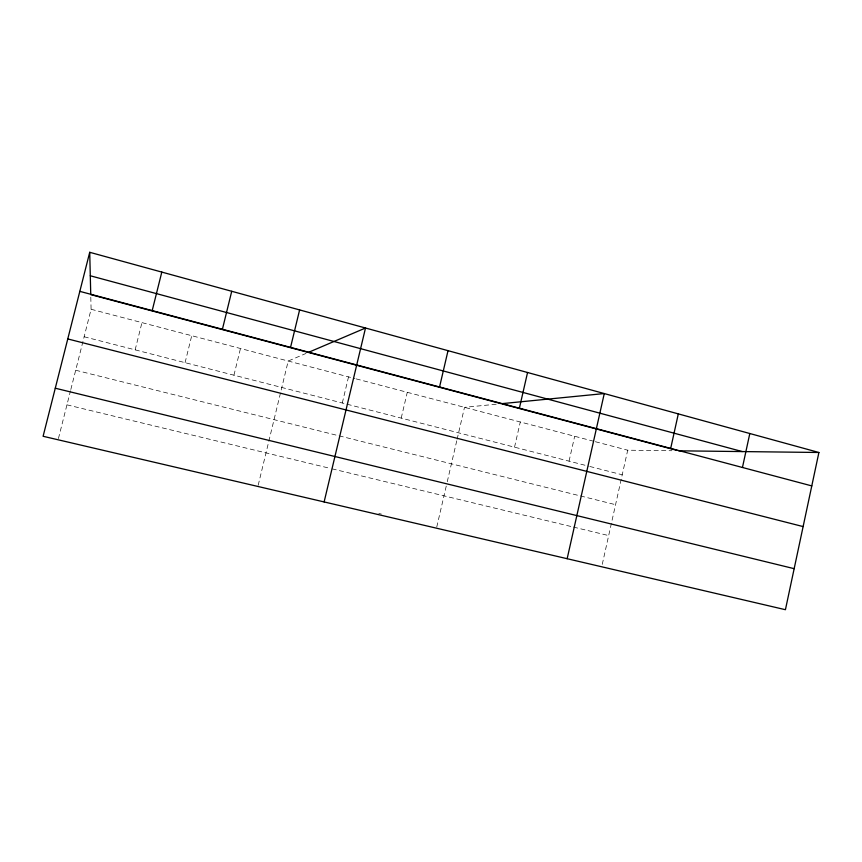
<?xml version="1.0" encoding="UTF-8"?>
<svg xmlns="http://www.w3.org/2000/svg" width="862" height="862" viewBox="0 0 862 862"><rect width="100%" height="100%" fill="white"/><g stroke="black" fill="none" stroke-linecap="round" stroke-linejoin="round"><path stroke-width="0.65" stroke-dasharray="4.31 3.23" d="M602.258 564.362L627.708 450.201L671.929 450.729M569.06 461.148L574.674 436.28M514.528 447.173L520.292 421.992M436.754 527.027L446.958 483.032M447.259 481.75L456.806 440.568M457.108 439.275L464.51 407.338L497.471 404.095M401.218 418.102L407.273 392.307M342.3 402.996L348.528 376.877M258.191 485.263L288.199 361.038L305.988 353.442M233.947 375.196L240.476 348.496M185.071 362.665L191.73 335.695M135.151 349.853L141.95 322.614M58.433 438.542L70.512 390.745M70.835 389.462L91.092 309.264L90.769 295.903M378.795 513.472L381.37 514.075M66.956 404.838L330.782 468.519M332.064 468.831L572.131 526.768M573.435 527.081L608.669 535.582M75.694 370.24L579.135 495.618M580.438 495.941L615.565 504.69M84.142 336.773L588.509 466.148M589.802 466.471L622.224 474.79M91.092 309.264L354.918 378.558M356.189 378.892L594.08 441.366M595.373 441.71L627.708 450.201"/><path stroke-width="1.29" d="M818.9 452.485L785.422 609.703L43.1 436.28L89.723 252.297L818.9 452.485L678.577 450.815M742.451 467.473L749.811 433.521M670.69 448.402L678.308 413.889M567.153 558.705L604.273 393.557L501.318 403.707L308.337 352.429L365.51 328.013L324.123 501.932M519.387 408.189L527.555 372.503M439.555 386.973L448.024 350.662M290.548 347.375L299.61 309.921M222.407 329.262L231.727 291.281M152.197 310.6L161.808 272.09M55.276 388.212L794.161 568.672M67.764 338.938L803.125 526.585M79.821 291.367L811.788 485.909M307.055 352.095L90.747 294.621L89.723 252.297M502.611 404.052L677.306 450.47M90.294 275.775L742.257 451.569"/></g></svg>
